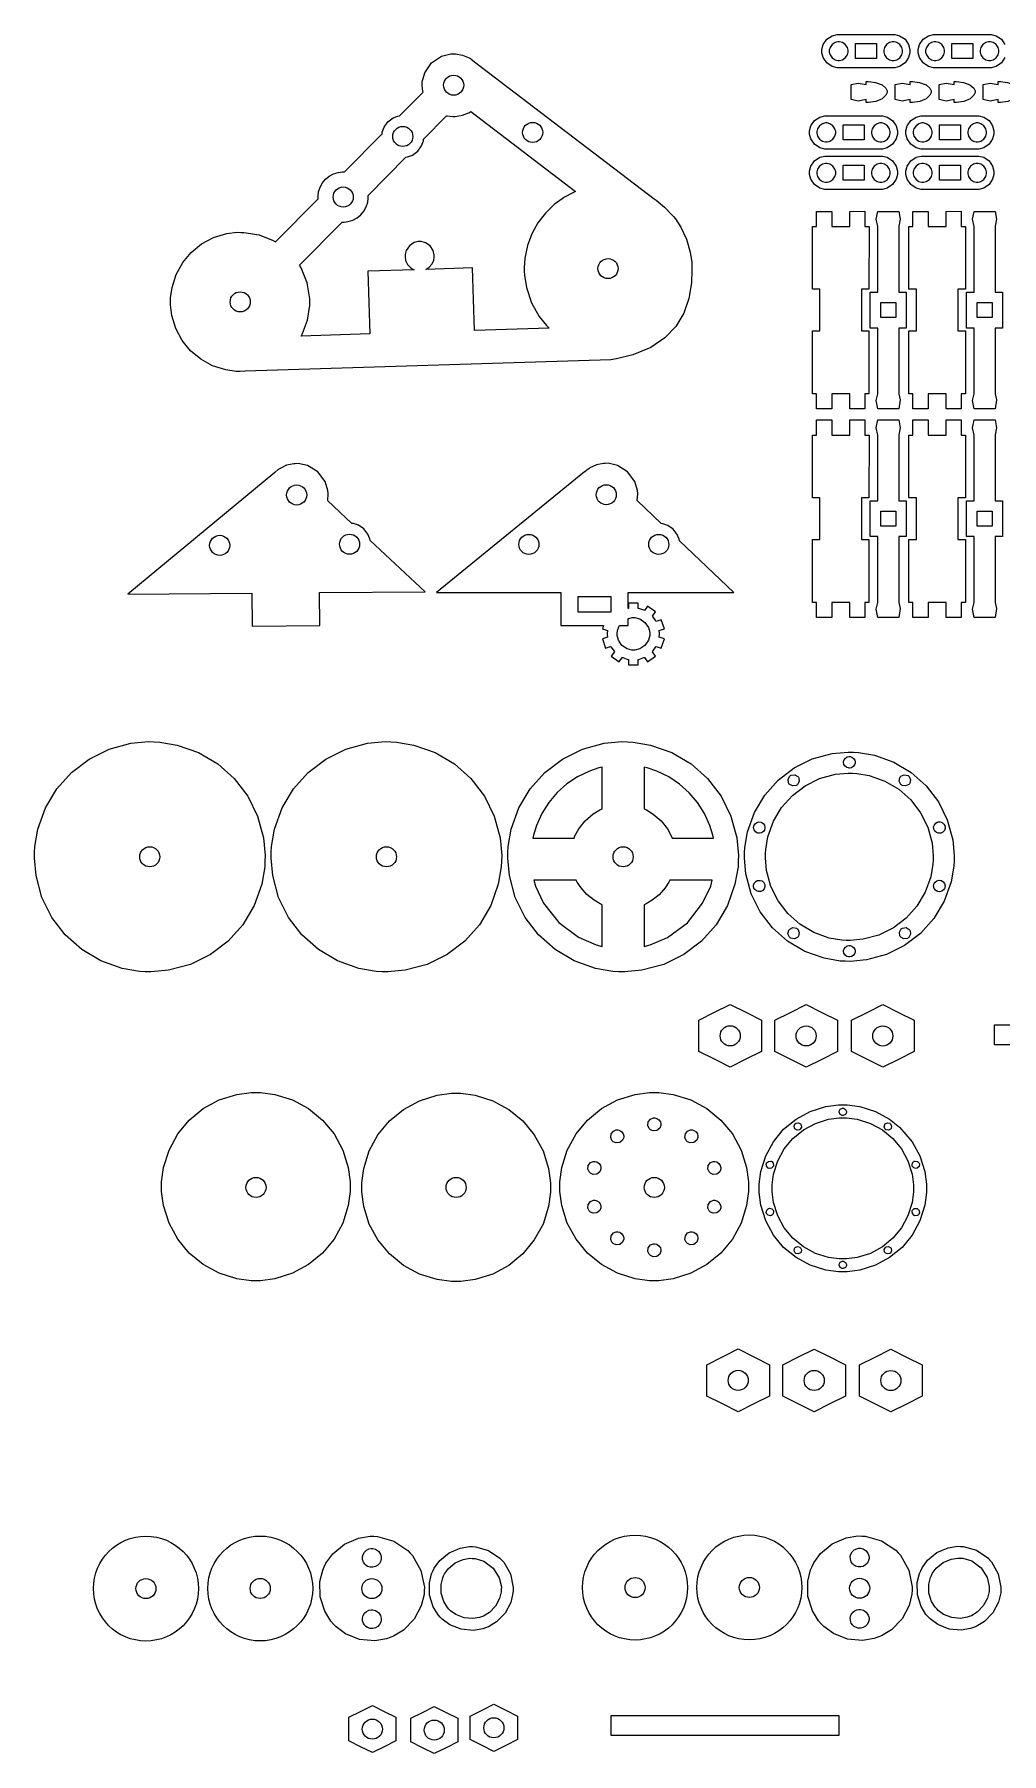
# Model space of a CAD drawing. Extents: x -158 to 1119, y 475 to 1777.
# Drawn here: x 549.1 to 741.7, y 480.4 to 822.9 of the extents above; entities that cross this region are included whole.
import ezdxf

# ---------------------------------------------------------------- set-up
doc = ezdxf.new("R2010")
doc.units = 0
doc.header["$MEASUREMENT"] = 0

msp = doc.modelspace()

# ---------------------------------------------------------------- linework, layer by layer
at = {"color": 0}
for points in [[(720.44, 822.86), (721.41, 822.59), (722.48, 821.88), (723.19, 820.82), (723.45, 819.85), (723.45, 819.52), (723.45, 819.2), (723.19, 818.23), (722.48, 817.17), (721.41, 816.45), (720.44, 816.19), (720.12, 816.19), (709.27, 816.19), (708.94, 816.19), (707.97, 816.45), (706.91, 817.17), (706.19, 818.23), (705.93, 819.2), (705.93, 819.52), (705.93, 819.85), (706.19, 820.82), (706.91, 821.88), (707.97, 822.59), (708.94, 822.86), (709.27, 822.86), (720.12, 822.86)], [(610.82, 795.45), (610.84, 795.45), (618.34, 803.08), (618.38, 803.41), (618.73, 804.36), (619.5, 805.43), (620.56, 806.22), (621.51, 806.58), (621.83, 806.63), (626.5, 811.37), (626.47, 811.49), (626.35, 812.66), (626.35, 812.78), (626.35, 813.38), (626.86, 815.2), (628.21, 817.18), (630.21, 818.51), (632.04, 818.98), (632.65, 818.98), (632.95, 818.98), (634.39, 818.72), (635.7, 818.17), (635.94, 818.02), (635.94, 818.03), (636.01, 817.98), (636.07, 817.93), (636.71, 817.45), (636.77, 817.39), (672.54, 790.1), (672.91, 789.86), (674.56, 788.47), (676.07, 786.93), (676.38, 786.6), (676.78, 786.1), (677.85, 784.44), (678.97, 782.06), (679.7, 779.47), (680, 777.42), (680.02, 776.73), (680.05, 775.89), (679.93, 773.37), (679.41, 770.22), (678.4, 767.31), (676.83, 764.69), (674.66, 762.41), (671.83, 760.51), (668.26, 759.05), (665.01, 758.22), (663.91, 758.05), (591.09, 755.75), (590.99, 755.75), (590.1, 755.72), (590.01, 755.72), (589.31, 755.72), (587.21, 756.02), (584.61, 756.85), (582.26, 758.14), (580.22, 759.85), (578.54, 761.91), (577.28, 764.27), (576.48, 766.88), (576.22, 768.97), (576.22, 769.67), (576.23, 770.37), (576.52, 772.46), (577.35, 775.06), (578.65, 777.4), (580.36, 779.44), (582.42, 781.12), (584.79, 782.38), (587.4, 783.17), (589.5, 783.44), (590.2, 783.43), (590.83, 783.43), (593.86, 782.92), (596.63, 781.82), (597.14, 781.52), (605.6, 790.13), (605.6, 790.16), (605.59, 790.47), (605.59, 790.5), (605.59, 790.75), (605.7, 791.5), (606, 792.44), (606.46, 793.29), (607.08, 794.02), (607.83, 794.63), (608.68, 795.08), (609.62, 795.36), (610.38, 795.46), (610.63, 795.46), (610.65, 795.46)], [(709.09, 821.4), (708.54, 821.25), (707.94, 820.85), (707.54, 820.25), (707.39, 819.71), (707.39, 819.52), (707.39, 819.34), (707.54, 818.79), (707.94, 818.2), (708.54, 817.8), (709.09, 817.65), (709.27, 817.65), (709.45, 817.65), (710, 817.8), (710.59, 818.2), (711, 818.79), (711.14, 819.34), (711.14, 819.52), (711.14, 819.71), (711, 820.25), (710.59, 820.85), (710, 821.25), (709.45, 821.4), (709.27, 821.4)], [(716.78, 821.02), (716.78, 818.02), (712.6, 818.02), (712.6, 821.02)], [(719.93, 821.4), (719.38, 821.25), (718.79, 820.85), (718.39, 820.25), (718.24, 819.71), (718.24, 819.52), (718.24, 819.34), (718.39, 818.79), (718.79, 818.2), (719.38, 817.8), (719.93, 817.65), (720.12, 817.65), (720.3, 817.65), (720.85, 817.8), (721.44, 818.2), (721.84, 818.79), (721.99, 819.34), (721.99, 819.52), (721.99, 819.71), (721.84, 820.25), (721.44, 820.85), (720.85, 821.25), (720.3, 821.4), (720.12, 821.4)], [(728.27, 821.4), (727.73, 821.25), (727.13, 820.85), (726.73, 820.25), (726.58, 819.71), (726.58, 819.52), (726.58, 819.34), (726.73, 818.79), (727.13, 818.2), (727.73, 817.8), (728.27, 817.65), (728.46, 817.65), (728.64, 817.65), (729.19, 817.8), (729.78, 818.2), (730.19, 818.79), (730.33, 819.34), (730.33, 819.52), (730.33, 819.71), (730.19, 820.25), (729.78, 820.85), (729.19, 821.25), (728.64, 821.4), (728.46, 821.4)], [(735.97, 821.02), (735.97, 818.02), (731.8, 818.02), (731.8, 821.02)], [(739.12, 821.4), (738.58, 821.25), (737.98, 820.85), (737.58, 820.25), (737.43, 819.71), (737.43, 819.52), (737.43, 819.34), (737.58, 818.79), (737.98, 818.2), (738.58, 817.8), (739.12, 817.65), (739.31, 817.65), (739.49, 817.65), (740.03, 817.8), (740.63, 818.2), (741.03, 818.79), (741.18, 819.34), (741.18, 819.52), (741.18, 819.71), (741.03, 820.25), (740.63, 820.85), (740.03, 821.25), (739.49, 821.4), (739.31, 821.4)], [(713.13, 813.17), (714.73, 812.87), (714.73, 813.46), (715.19, 813.46), (716.59, 813.27), (717.9, 812.78), (718.65, 812.12), (718.9, 811.6), (718.9, 811.43), (718.9, 811.25), (718.67, 810.72), (717.94, 810.03), (716.65, 809.5), (715.21, 809.29), (714.73, 809.29), (714.73, 809.88), (713.17, 809.58), (711.73, 809.88), (711.73, 812.87)], [(721.89, 813.17), (723.49, 812.87), (723.49, 813.46), (723.96, 813.46), (725.35, 813.27), (726.66, 812.78), (727.41, 812.12), (727.66, 811.6), (727.66, 811.43), (727.66, 811.25), (727.43, 810.72), (726.7, 810.03), (725.41, 809.5), (723.97, 809.29), (723.49, 809.29), (723.49, 809.88), (721.93, 809.58), (720.49, 809.88), (720.49, 812.87)], [(730.65, 813.17), (732.25, 812.87), (732.25, 813.46), (732.72, 813.46), (734.12, 813.27), (735.41, 812.78), (736.17, 812.12), (736.42, 811.6), (736.42, 811.43), (736.42, 811.25), (736.19, 810.72), (735.46, 810.03), (734.17, 809.5), (732.73, 809.29), (732.25, 809.29), (732.25, 809.88), (730.69, 809.58), (729.25, 809.88), (729.25, 812.87)], [(739.41, 813.17), (741.01, 812.87), (741.01, 813.46), (741.48, 813.46), (742.88, 813.27), (744.18, 812.78), (744.93, 812.12), (745.18, 811.6), (745.18, 811.43), (745.18, 811.25), (744.95, 810.72), (744.22, 810.03), (742.93, 809.5), (741.49, 809.29), (741.01, 809.29), (741.01, 809.88), (739.45, 809.58), (738.01, 809.88), (738.01, 812.87)], [(636.34, 776.34), (627.07, 776.05), (627.25, 776.13), (627.74, 776.49), (628.28, 777.1), (628.62, 777.83), (628.74, 778.46), (628.75, 778.67), (628.75, 778.95), (628.53, 779.8), (627.91, 780.74), (626.98, 781.37), (626.13, 781.6), (625.85, 781.6), (625.56, 781.6), (624.71, 781.38), (623.78, 780.76), (623.14, 779.84), (622.91, 778.99), (622.91, 778.71), (622.91, 778.49), (623.04, 777.82), (623.42, 777.04), (624.01, 776.41), (624.56, 776.05), (624.76, 775.98), (615.49, 775.68), (615.88, 763.2), (602.2, 762.77), (602.48, 763.27), (603.51, 765.95), (603.98, 768.87), (603.98, 769.48), (603.99, 770.16), (603.46, 773.38), (602.24, 776.33), (601.91, 776.86), (610.37, 785.47), (610.39, 785.47), (610.54, 785.47), (610.56, 785.46), (610.81, 785.46), (611.57, 785.56), (612.51, 785.85), (613.37, 786.3), (614.11, 786.91), (614.73, 787.64), (615.2, 788.49), (615.49, 789.42), (615.6, 790.18), (615.6, 790.43), (615.6, 790.46), (615.59, 790.75), (615.59, 790.78), (623.09, 798.4), (623.42, 798.45), (624.38, 798.81), (625.44, 799.6), (626.21, 800.68), (626.57, 801.65), (626.61, 801.98), (631.2, 806.65), (631.31, 806.62), (632.44, 806.49), (632.56, 806.49), (632.88, 806.49), (634.39, 806.75), (635.76, 807.33), (636.01, 807.49), (656.88, 791.57), (656.31, 791.33), (654.65, 790.43), (652.64, 788.99), (650.87, 787.27), (649.37, 785.31), (648.16, 783.14), (647.29, 780.79), (646.78, 778.3), (646.64, 776.33), (646.66, 775.68), (646.69, 774.87), (647.08, 772.43), (648.1, 769.42), (649.64, 766.7), (651.09, 764.87), (651.64, 764.33), (636.73, 763.86)], [(717.97, 806.66), (718.95, 806.4), (720.01, 805.69), (720.73, 804.63), (720.99, 803.66), (720.99, 803.34), (720.99, 803.01), (720.73, 802.04), (720.01, 800.98), (718.95, 800.27), (717.97, 800), (717.65, 800), (706.8, 800), (706.48, 800), (705.5, 800.27), (704.44, 800.98), (703.73, 802.04), (703.46, 803.01), (703.46, 803.34), (703.46, 803.66), (703.73, 804.63), (704.44, 805.69), (705.5, 806.4), (706.48, 806.66), (706.8, 806.66), (717.65, 806.66)], [(706.62, 805.21), (706.07, 805.06), (705.47, 804.66), (705.08, 804.06), (704.93, 803.52), (704.93, 803.34), (704.93, 803.15), (705.08, 802.61), (705.47, 802.01), (706.07, 801.61), (706.62, 801.46), (706.8, 801.46), (706.98, 801.46), (707.53, 801.61), (708.13, 802.01), (708.53, 802.61), (708.68, 803.15), (708.68, 803.34), (708.68, 803.52), (708.53, 804.06), (708.13, 804.66), (707.53, 805.06), (706.98, 805.21), (706.8, 805.21)], [(714.31, 804.83), (714.31, 801.84), (710.14, 801.84), (710.14, 804.83)], [(717.47, 805.21), (716.92, 805.06), (716.32, 804.66), (715.92, 804.06), (715.77, 803.52), (715.77, 803.34), (715.77, 803.15), (715.92, 802.61), (716.32, 802.01), (716.92, 801.61), (717.47, 801.46), (717.65, 801.46), (717.83, 801.46), (718.38, 801.61), (718.98, 802.01), (719.38, 802.61), (719.53, 803.15), (719.53, 803.34), (719.53, 803.52), (719.38, 804.06), (718.98, 804.66), (718.38, 805.06), (717.83, 805.21), (717.65, 805.21)], [(737.16, 806.66), (738.14, 806.4), (739.2, 805.69), (739.91, 804.63), (740.18, 803.66), (740.18, 803.34), (740.18, 803.01), (739.91, 802.04), (739.2, 800.98), (738.14, 800.27), (737.16, 800), (736.84, 800), (725.99, 800), (725.67, 800), (724.69, 800.27), (723.63, 800.98), (722.92, 802.04), (722.65, 803.01), (722.65, 803.34), (722.65, 803.66), (722.92, 804.63), (723.63, 805.69), (724.69, 806.4), (725.67, 806.66), (725.99, 806.66), (736.84, 806.66)], [(725.81, 805.21), (725.26, 805.06), (724.67, 804.66), (724.26, 804.06), (724.12, 803.52), (724.12, 803.34), (724.12, 803.15), (724.26, 802.61), (724.67, 802.01), (725.26, 801.61), (725.81, 801.46), (725.99, 801.46), (726.18, 801.46), (726.72, 801.61), (727.32, 802.01), (727.72, 802.61), (727.87, 803.15), (727.87, 803.34), (727.87, 803.52), (727.72, 804.06), (727.32, 804.66), (726.72, 805.06), (726.18, 805.21), (725.99, 805.21)], [(733.5, 804.83), (733.5, 801.84), (729.33, 801.84), (729.33, 804.83)], [(736.66, 805.21), (736.11, 805.06), (735.51, 804.66), (735.11, 804.06), (734.96, 803.52), (734.96, 803.34), (734.96, 803.15), (735.11, 802.61), (735.51, 802.01), (736.11, 801.61), (736.66, 801.46), (736.84, 801.46), (737.02, 801.46), (737.57, 801.61), (738.16, 802.01), (738.57, 802.61), (738.71, 803.15), (738.71, 803.34), (738.71, 803.52), (738.57, 804.06), (738.16, 804.66), (737.57, 805.06), (737.02, 805.21), (736.84, 805.21)], [(717.97, 798.63), (718.95, 798.37), (720.01, 797.65), (720.73, 796.59), (720.99, 795.62), (720.99, 795.29), (720.99, 794.97), (720.73, 794), (720.01, 792.94), (718.95, 792.23), (717.97, 791.96), (717.65, 791.96), (706.8, 791.96), (706.48, 791.96), (705.5, 792.23), (704.44, 792.94), (703.73, 794), (703.46, 794.97), (703.46, 795.29), (703.46, 795.62), (703.73, 796.59), (704.44, 797.65), (705.5, 798.37), (706.48, 798.63), (706.8, 798.63), (717.65, 798.63)], [(737.16, 798.63), (738.14, 798.37), (739.2, 797.65), (739.91, 796.59), (740.18, 795.62), (740.18, 795.29), (740.18, 794.97), (739.91, 794), (739.2, 792.94), (738.14, 792.23), (737.16, 791.96), (736.84, 791.96), (725.99, 791.96), (725.67, 791.96), (724.69, 792.23), (723.63, 792.94), (722.92, 794), (722.65, 794.97), (722.65, 795.29), (722.65, 795.62), (722.92, 796.59), (723.63, 797.65), (724.69, 798.37), (725.67, 798.63), (725.99, 798.63), (736.84, 798.63)], [(706.62, 797.17), (706.07, 797.02), (705.47, 796.62), (705.08, 796.03), (704.93, 795.48), (704.93, 795.29), (704.93, 795.11), (705.08, 794.57), (705.47, 793.97), (706.07, 793.57), (706.62, 793.42), (706.8, 793.42), (706.98, 793.42), (707.53, 793.57), (708.13, 793.97), (708.53, 794.57), (708.68, 795.11), (708.68, 795.29), (708.68, 795.48), (708.53, 796.03), (708.13, 796.62), (707.53, 797.02), (706.98, 797.17), (706.8, 797.17)], [(714.31, 796.79), (714.31, 793.8), (710.14, 793.8), (710.14, 796.79)], [(717.47, 797.17), (716.92, 797.02), (716.32, 796.62), (715.92, 796.03), (715.77, 795.48), (715.77, 795.29), (715.77, 795.11), (715.92, 794.57), (716.32, 793.97), (716.92, 793.57), (717.47, 793.42), (717.65, 793.42), (717.83, 793.42), (718.38, 793.57), (718.98, 793.97), (719.38, 794.57), (719.53, 795.11), (719.53, 795.29), (719.53, 795.48), (719.38, 796.03), (718.98, 796.62), (718.38, 797.02), (717.83, 797.17), (717.65, 797.17)], [(725.81, 797.17), (725.26, 797.02), (724.67, 796.62), (724.26, 796.03), (724.12, 795.48), (724.12, 795.29), (724.12, 795.11), (724.26, 794.57), (724.67, 793.97), (725.26, 793.57), (725.81, 793.42), (725.99, 793.42), (726.18, 793.42), (726.72, 793.57), (727.32, 793.97), (727.72, 794.57), (727.87, 795.11), (727.87, 795.29), (727.87, 795.48), (727.72, 796.03), (727.32, 796.62), (726.72, 797.02), (726.18, 797.17), (725.99, 797.17)], [(733.5, 796.79), (733.5, 793.8), (729.33, 793.8), (729.33, 796.79)], [(736.66, 797.17), (736.11, 797.02), (735.51, 796.62), (735.11, 796.03), (734.96, 795.48), (734.96, 795.29), (734.96, 795.11), (735.11, 794.57), (735.51, 793.97), (736.11, 793.57), (736.66, 793.42), (736.84, 793.42), (737.02, 793.42), (737.57, 793.57), (738.16, 793.97), (738.57, 794.57), (738.71, 795.11), (738.71, 795.29), (738.71, 795.48), (738.57, 796.03), (738.16, 796.62), (737.57, 797.02), (737.02, 797.17), (736.84, 797.17)], [(711.46, 784.61), (711.46, 787.61), (714.47, 787.63), (714.47, 784.61), (715.31, 784.61), (715.3, 772.11), (713.8, 772.11), (713.8, 763.78), (715.3, 763.78), (715.3, 751.28), (714.47, 751.28), (714.47, 748.28), (711.46, 748.28), (711.46, 751.28), (707.87, 751.28), (707.87, 748.28), (704.87, 748.28), (704.87, 751.28), (704.04, 751.28), (704.04, 763.78), (705.54, 763.78), (705.54, 772.11), (704.04, 772.11), (704.04, 784.61), (704.87, 784.61), (704.87, 787.61), (707.87, 787.61), (707.87, 784.61)], [(721.22, 751.27), (721.52, 750.04), (721.22, 748.28), (717.05, 748.28), (716.75, 749.94), (717.05, 751.24), (717.05, 764.36), (715.55, 764.36), (715.55, 771.53), (717.05, 771.53), (717.05, 784.6), (716.75, 786.06), (717.05, 787.61), (721.22, 787.61), (721.52, 786.06), (721.22, 784.63), (721.22, 771.53), (722.72, 771.53), (722.72, 764.36), (721.22, 764.36)], [(730.66, 784.61), (730.66, 787.61), (733.66, 787.63), (733.66, 784.61), (734.49, 784.61), (734.49, 772.11), (732.99, 772.11), (732.99, 763.78), (734.49, 763.78), (734.49, 751.28), (733.66, 751.28), (733.66, 748.28), (730.66, 748.28), (730.66, 751.28), (727.06, 751.28), (727.06, 748.28), (724.06, 748.28), (724.06, 751.28), (723.23, 751.28), (723.23, 763.78), (724.73, 763.78), (724.73, 772.11), (723.23, 772.11), (723.23, 784.61), (724.06, 784.61), (724.06, 787.61), (727.06, 787.61), (727.06, 784.61)], [(740.41, 751.27), (740.71, 750.04), (740.41, 748.28), (736.24, 748.28), (735.94, 749.94), (736.24, 751.24), (736.24, 764.36), (734.74, 764.36), (734.74, 771.53), (736.24, 771.53), (736.24, 784.6), (735.94, 786.06), (736.24, 787.61), (740.41, 787.61), (740.71, 786.06), (740.41, 784.63), (740.41, 771.53), (741.91, 771.53), (741.91, 764.36), (740.41, 764.36)], [(720.64, 769.44), (720.64, 766.45), (717.63, 766.45), (717.63, 769.44)], [(739.83, 769.44), (739.83, 766.45), (736.82, 766.45), (736.82, 769.44)], [(711.46, 743.06), (711.46, 746.06), (714.47, 746.08), (714.47, 743.06), (715.31, 743.06), (715.3, 730.56), (713.8, 730.56), (713.8, 722.23), (715.3, 722.23), (715.3, 709.73), (714.47, 709.73), (714.47, 706.74), (711.46, 706.74), (711.46, 709.73), (707.87, 709.73), (707.87, 706.74), (704.87, 706.74), (704.87, 709.73), (704.04, 709.73), (704.04, 722.23), (705.54, 722.23), (705.54, 730.56), (704.04, 730.56), (704.04, 743.06), (704.87, 743.06), (704.87, 746.06), (707.87, 746.06), (707.87, 743.06)], [(721.22, 709.73), (721.52, 708.49), (721.22, 706.74), (717.05, 706.74), (716.75, 708.39), (717.05, 709.69), (717.05, 722.82), (715.55, 722.82), (715.55, 729.98), (717.05, 729.98), (717.05, 743.06), (716.75, 744.51), (717.05, 746.06), (721.22, 746.06), (721.52, 744.51), (721.22, 743.09), (721.22, 729.98), (722.72, 729.98), (722.72, 722.82), (721.22, 722.82)], [(730.66, 743.06), (730.66, 746.06), (733.66, 746.08), (733.66, 743.06), (734.49, 743.06), (734.49, 730.56), (732.99, 730.56), (732.99, 722.23), (734.49, 722.23), (734.49, 709.73), (733.66, 709.73), (733.66, 706.74), (730.66, 706.74), (730.66, 709.73), (727.06, 709.73), (727.06, 706.74), (724.06, 706.74), (724.06, 709.73), (723.23, 709.73), (723.23, 722.23), (724.73, 722.23), (724.73, 730.56), (723.23, 730.56), (723.23, 743.06), (724.06, 743.06), (724.06, 746.06), (727.06, 746.06), (727.06, 743.06)], [(740.41, 709.73), (740.71, 708.49), (740.41, 706.74), (736.24, 706.74), (735.94, 708.39), (736.24, 709.69), (736.24, 722.82), (734.74, 722.82), (734.74, 729.98), (736.24, 729.98), (736.24, 743.06), (735.94, 744.51), (736.24, 746.06), (740.41, 746.06), (740.71, 744.51), (740.41, 743.09), (740.41, 729.98), (741.91, 729.98), (741.91, 722.82), (740.41, 722.82)], [(592.42, 711.55), (592.47, 704.98), (605.94, 705.1), (605.89, 711.67), (626.91, 711.84), (615.98, 722.04), (615.93, 722.36), (615.54, 723.3), (614.73, 724.35), (613.64, 725.08), (612.68, 725.41), (612.35, 725.45), (607.5, 730), (607.52, 730.11), (607.6, 731.29), (607.59, 731.41), (607.57, 732.01), (606.99, 733.81), (605.56, 735.73), (603.51, 736.98), (601.66, 737.38), (601.05, 737.35), (600.75, 737.34), (599.32, 737.03), (598.04, 736.42), (597.8, 736.27), (597.8, 736.27), (597.74, 736.22), (597.67, 736.17), (597.06, 735.66), (597, 735.61), (567.7, 711.35)], [(653.91, 711.68), (653.91, 705.11), (662.45, 705.11), (662.22, 704.43), (663.24, 704.1), (663.23, 704.05), (663.19, 703.6), (663.19, 703.45), (663.19, 703.29), (663.23, 702.85), (663.24, 702.8), (662.22, 702.47), (662.82, 700.62), (663.84, 700.95), (663.89, 700.86), (664.53, 699.98), (664.6, 699.9), (663.97, 699.04), (665.55, 697.9), (666.18, 698.76), (666.27, 698.72), (667.3, 698.38), (667.41, 698.36), (667.41, 697.3), (669.36, 697.3), (669.36, 698.36), (669.47, 698.38), (670.5, 698.72), (670.6, 698.76), (671.22, 697.9), (672.8, 699.04), (672.17, 699.9), (672.25, 699.98), (672.88, 700.86), (672.93, 700.95), (673.95, 700.62), (674.55, 702.47), (673.54, 702.8), (673.55, 702.85), (673.58, 703.3), (673.58, 703.45), (673.58, 703.61), (673.55, 704.05), (673.54, 704.1), (674.55, 704.43), (673.95, 706.27), (672.93, 705.95), (672.88, 706.04), (672.25, 706.92), (672.17, 707), (672.8, 707.86), (671.22, 709), (670.6, 708.14), (670.5, 708.18), (669.47, 708.52), (669.36, 708.54), (669.36, 709.6), (667.41, 709.6), (667.41, 708.54), (667.37, 708.53), (667.37, 711.68), (688.4, 711.68), (677.56, 721.97), (677.5, 722.3), (677.12, 723.24), (676.32, 724.29), (675.24, 725.04), (674.28, 725.37), (673.95, 725.41), (669.14, 730), (669.16, 730.12), (669.25, 731.29), (669.25, 731.41), (669.22, 732.02), (668.66, 733.82), (667.24, 735.75), (665.21, 737.02), (663.36, 737.44), (662.75, 737.41), (662.45, 737.4), (661.02, 737.1), (659.73, 736.51), (659.5, 736.35), (659.49, 736.36), (659.43, 736.3), (659.36, 736.26), (658.74, 735.75), (658.68, 735.7), (629.18, 711.68)], [(720.64, 727.9), (720.64, 724.9), (717.63, 724.9), (717.63, 727.9)], [(739.83, 727.9), (739.83, 724.9), (736.82, 724.9), (736.82, 727.9)], [(657.3, 710.86), (657.3, 707.86), (663.97, 707.86), (663.97, 710.86)], [(667.37, 705.11), (667.37, 706.53), (667.45, 706.55), (668.15, 706.69), (668.39, 706.69), (668.7, 706.69), (669.65, 706.43), (670.68, 705.74), (671.38, 704.71), (671.63, 703.77), (671.63, 703.45), (671.63, 703.14), (671.38, 702.19), (670.68, 701.16), (669.65, 700.47), (668.7, 700.21), (668.39, 700.21), (668.07, 700.21), (667.12, 700.47), (666.09, 701.16), (665.4, 702.19), (665.14, 703.14), (665.14, 703.45), (665.14, 703.67), (665.27, 704.33), (665.53, 704.99), (665.6, 705.11)], [(574.12, 681.9), (577.56, 681.3), (581.82, 679.8), (585.63, 677.55), (588.92, 674.62), (591.59, 671.13), (593.55, 667.16), (594.72, 662.81), (595.05, 659.34), (595.01, 658.18), (594.97, 657.03), (594.37, 653.59), (592.87, 649.34), (590.6, 645.54), (587.67, 642.26), (584.17, 639.6), (580.19, 637.63), (575.84, 636.47), (572.36, 636.13), (571.2, 636.18), (570.05, 636.22), (566.6, 636.82), (562.35, 638.32), (558.53, 640.58), (555.25, 643.5), (552.58, 647), (550.61, 650.97), (549.44, 655.31), (549.11, 658.79), (549.16, 659.94), (549.2, 661.09), (549.8, 664.53), (551.3, 668.78), (553.56, 672.58), (556.49, 675.86), (559.99, 678.53), (563.97, 680.49), (568.33, 681.66), (571.81, 681.99), (572.96, 681.95)], [(621.24, 681.9), (624.69, 681.3), (628.94, 679.8), (632.76, 677.55), (636.04, 674.62), (638.71, 671.13), (640.68, 667.16), (641.85, 662.81), (642.18, 659.34), (642.14, 658.18), (642.09, 657.03), (641.49, 653.59), (639.99, 649.34), (637.73, 645.54), (634.8, 642.26), (631.3, 639.6), (627.32, 637.63), (622.97, 636.47), (619.48, 636.13), (618.33, 636.18), (617.18, 636.22), (613.73, 636.82), (609.47, 638.32), (605.66, 640.58), (602.37, 643.5), (599.71, 647), (597.74, 650.97), (596.57, 655.31), (596.24, 658.79), (596.28, 659.94), (596.33, 661.09), (596.92, 664.53), (598.43, 668.78), (600.69, 672.58), (603.62, 675.86), (607.12, 678.53), (611.1, 680.49), (615.45, 681.66), (618.94, 681.99), (620.09, 681.95)], [(668.37, 681.9), (671.82, 681.3), (676.07, 679.8), (679.89, 677.55), (683.17, 674.62), (685.84, 671.13), (687.81, 667.16), (688.98, 662.81), (689.31, 659.34), (689.27, 658.18), (689.22, 657.03), (688.62, 653.59), (687.12, 649.34), (684.86, 645.54), (681.93, 642.26), (678.43, 639.6), (674.45, 637.63), (670.09, 636.47), (666.61, 636.13), (665.46, 636.18), (664.3, 636.22), (660.85, 636.82), (656.6, 638.32), (652.79, 640.58), (649.5, 643.5), (646.83, 647), (644.87, 650.97), (643.7, 655.31), (643.37, 658.79), (643.41, 659.94), (643.46, 661.09), (644.05, 664.53), (645.56, 668.78), (647.82, 672.58), (650.75, 675.86), (654.25, 678.53), (658.23, 680.49), (662.58, 681.66), (666.06, 681.99), (667.22, 681.95)], [(697.21, 674.34), (700.39, 676.76), (704.01, 678.54), (707.97, 679.61), (711.13, 679.91), (712.19, 679.87), (713.23, 679.83), (716.37, 679.28), (720.23, 677.92), (723.7, 675.87), (726.69, 673.21), (729.12, 670.03), (730.9, 666.42), (731.97, 662.47), (732.27, 659.31), (732.23, 658.26), (732.19, 657.22), (731.64, 654.09), (730.28, 650.23), (728.22, 646.77), (725.56, 643.79), (722.37, 641.36), (718.76, 639.58), (714.8, 638.52), (711.63, 638.22), (710.58, 638.26), (709.53, 638.3), (706.4, 638.84), (702.53, 640.2), (699.07, 642.26), (696.08, 644.92), (693.65, 648.09), (691.87, 651.7), (690.8, 655.65), (690.5, 658.81), (690.54, 659.86), (690.58, 660.91), (691.12, 664.04), (692.49, 667.9), (694.55, 671.36)], [(711.54, 679.01), (711.87, 678.91), (712.22, 678.65), (712.45, 678.28), (712.52, 677.94), (712.52, 677.83), (712.52, 677.72), (712.41, 677.39), (712.16, 677.04), (711.79, 676.81), (711.45, 676.74), (711.34, 676.74), (711.23, 676.75), (710.9, 676.85), (710.55, 677.11), (710.32, 677.47), (710.24, 677.81), (710.25, 677.92), (710.25, 678.03), (710.35, 678.36), (710.61, 678.71), (710.98, 678.94), (711.32, 679.02), (711.43, 679.01)], [(656.58, 662.74), (656.76, 663.22), (657.51, 664.61), (658.79, 666.24), (660.35, 667.59), (661.69, 668.4), (662.17, 668.6), (662.17, 676.91), (661.53, 676.76), (659.65, 676.13), (657.29, 675.01), (655.14, 673.58), (653.21, 671.86), (651.53, 669.89), (650.15, 667.7), (649.07, 665.3), (648.49, 663.39), (648.35, 662.74)], [(670.51, 668.6), (670.99, 668.4), (672.33, 667.58), (673.9, 666.23), (675.17, 664.6), (675.92, 663.22), (676.1, 662.74), (684.33, 662.74), (684.19, 663.38), (683.61, 665.28), (682.55, 667.66), (681.17, 669.85), (679.5, 671.83), (677.58, 673.55), (675.42, 674.99), (673.05, 676.12), (671.16, 676.76), (670.51, 676.91)], [(715.37, 675.24), (718.46, 674.15), (721.24, 672.51), (723.63, 670.38), (725.57, 667.84), (727, 664.95), (727.85, 661.79), (728.09, 659.26), (728.06, 658.42), (728.03, 657.58), (727.59, 655.08), (726.5, 651.99), (724.85, 649.23), (722.72, 646.84), (720.18, 644.9), (717.28, 643.48), (714.12, 642.63), (711.58, 642.39), (710.74, 642.42), (709.9, 642.45), (707.4, 642.88), (704.3, 643.97), (701.53, 645.62), (699.14, 647.74), (697.2, 650.29), (695.77, 653.17), (694.92, 656.33), (694.67, 658.86), (694.71, 659.7), (694.74, 660.54), (695.17, 663.04), (696.27, 666.13), (697.91, 668.9), (700.04, 671.28), (702.59, 673.22), (705.48, 674.65), (708.65, 675.5), (711.18, 675.74), (712.03, 675.71), (712.86, 675.67)], [(699.8, 675.32), (700.52, 675.4), (701.16, 675.05), (701.25, 674.91), (701.34, 674.78), (701.42, 674.06), (701.07, 673.43), (700.94, 673.34), (700.81, 673.25), (700.08, 673.17), (699.44, 673.52), (699.36, 673.65), (699.27, 673.78), (699.19, 674.5), (699.54, 675.14), (699.67, 675.23)], [(723.29, 675.08), (723.59, 674.42), (723.46, 673.7), (723.36, 673.58), (723.26, 673.46), (722.6, 673.16), (721.88, 673.29), (721.76, 673.39), (721.64, 673.49), (721.34, 674.15), (721.47, 674.86), (721.57, 674.99), (721.67, 675.11), (722.33, 675.41), (723.04, 675.27), (723.17, 675.18)], [(692.43, 665.37), (692.62, 665.65), (692.98, 665.91), (693.4, 666.01), (693.74, 665.98), (693.85, 665.94), (693.95, 665.9), (694.23, 665.7), (694.49, 665.35), (694.59, 664.93), (694.56, 664.59), (694.52, 664.48), (694.49, 664.38), (694.29, 664.1), (693.93, 663.84), (693.51, 663.74), (693.17, 663.77), (693.06, 663.81), (692.96, 663.85), (692.68, 664.05), (692.42, 664.4), (692.32, 664.82), (692.35, 665.16), (692.39, 665.27)], [(730.44, 665.08), (730.44, 664.74), (730.31, 664.32), (730.02, 663.99), (729.73, 663.81), (729.62, 663.78), (729.52, 663.75), (729.17, 663.75), (728.76, 663.89), (728.42, 664.17), (728.25, 664.46), (728.22, 664.57), (728.19, 664.67), (728.18, 665.02), (728.32, 665.43), (728.6, 665.76), (728.9, 665.94), (729, 665.97), (729.11, 666), (729.45, 666), (729.87, 665.87), (730.2, 665.59), (730.38, 665.29), (730.41, 665.19)], [(662.17, 649.52), (661.75, 649.7), (660.56, 650.39), (659.15, 651.52), (657.96, 652.87), (657.21, 654.01), (657.01, 654.41), (648.58, 654.41), (648.89, 653.22), (650.49, 649.82), (653.52, 645.95), (657.47, 643.02), (660.95, 641.5), (662.17, 641.22)], [(675.67, 654.41), (675.47, 654), (674.72, 652.86), (673.52, 651.51), (672.1, 650.39), (670.92, 649.7), (670.51, 649.52), (670.51, 641.22), (671.71, 641.5), (675.17, 643), (679.13, 645.92), (682.17, 649.79), (683.78, 653.21), (684.1, 654.41)], [(692.33, 653.04), (692.33, 653.39), (692.46, 653.8), (692.74, 654.13), (693.04, 654.31), (693.15, 654.34), (693.25, 654.37), (693.6, 654.37), (694.01, 654.24), (694.34, 653.96), (694.52, 653.66), (694.55, 653.56), (694.58, 653.45), (694.58, 653.11), (694.45, 652.69), (694.17, 652.36), (693.87, 652.18), (693.77, 652.15), (693.66, 652.12), (693.32, 652.12), (692.9, 652.26), (692.57, 652.54), (692.39, 652.83), (692.36, 652.94)], [(730.34, 652.75), (730.14, 652.47), (729.79, 652.22), (729.37, 652.11), (729.02, 652.14), (728.92, 652.18), (728.82, 652.22), (728.53, 652.42), (728.28, 652.77), (728.18, 653.19), (728.21, 653.54), (728.24, 653.64), (728.28, 653.74), (728.48, 654.02), (728.84, 654.28), (729.26, 654.38), (729.6, 654.35), (729.71, 654.31), (729.81, 654.28), (730.09, 654.08), (730.35, 653.72), (730.45, 653.3), (730.42, 652.96), (730.38, 652.85)], [(699.48, 643.04), (699.17, 643.71), (699.31, 644.42), (699.41, 644.54), (699.51, 644.67), (700.17, 644.97), (700.88, 644.83), (701.01, 644.73), (701.13, 644.63), (701.43, 643.97), (701.29, 643.26), (701.2, 643.14), (701.1, 643.02), (700.44, 642.71), (699.72, 642.85), (699.6, 642.95)], [(722.97, 642.81), (722.24, 642.73), (721.61, 643.08), (721.52, 643.21), (721.43, 643.34), (721.35, 644.06), (721.7, 644.7), (721.83, 644.79), (721.96, 644.87), (722.69, 644.95), (723.32, 644.6), (723.41, 644.47), (723.5, 644.34), (723.58, 643.62), (723.23, 642.98), (723.1, 642.9)], [(710.9, 639.22), (710.55, 639.48), (710.32, 639.84), (710.24, 640.18), (710.25, 640.29), (710.25, 640.4), (710.35, 640.73), (710.61, 641.08), (710.98, 641.31), (711.32, 641.39), (711.43, 641.38), (711.54, 641.38), (711.87, 641.27), (712.22, 641.02), (712.45, 640.65), (712.53, 640.31), (712.52, 640.2), (712.52, 640.09), (712.42, 639.76), (712.16, 639.41), (711.79, 639.18), (711.45, 639.11), (711.34, 639.11), (711.23, 639.12)], [(690.79, 628.09), (693.92, 626.52), (693.92, 620.28), (690.79, 618.72), (687.66, 617.16), (684.54, 618.72), (681.41, 620.28), (681.41, 626.52), (684.54, 628.09), (687.66, 629.65)], [(705.92, 628.07), (709.05, 626.51), (709.05, 620.26), (705.92, 618.7), (702.79, 617.14), (696.54, 620.26), (696.54, 626.51), (699.66, 628.07), (702.79, 629.63)], [(721.19, 628.06), (724.32, 626.49), (724.32, 620.25), (721.19, 618.69), (718.06, 617.13), (711.8, 620.25), (711.8, 626.49), (714.93, 628.06), (718.06, 629.62)], [(594.16, 612.11), (597, 611.73), (600.52, 610.64), (603.71, 608.91), (606.49, 606.62), (608.78, 603.85), (610.51, 600.66), (611.61, 597.15), (611.99, 594.32), (611.99, 593.37), (611.99, 592.43), (611.61, 589.6), (610.51, 586.08), (608.78, 582.9), (606.49, 580.12), (603.71, 577.84), (600.52, 576.11), (597, 575.02), (594.16, 574.63), (593.22, 574.63), (592.27, 574.63), (589.43, 575.02), (585.91, 576.11), (582.72, 577.84), (579.94, 580.12), (577.65, 582.9), (575.92, 586.08), (574.82, 589.6), (574.44, 592.43), (574.44, 593.37), (574.44, 594.32), (574.82, 597.15), (575.92, 600.66), (577.65, 603.85), (579.94, 606.62), (582.72, 608.91), (585.91, 610.64), (589.43, 611.73), (592.27, 612.11), (593.22, 612.11)], [(634.04, 611.95), (636.87, 611.57), (640.4, 610.48), (643.59, 608.75), (646.36, 606.46), (648.66, 603.69), (650.39, 600.5), (651.48, 596.99), (651.86, 594.15), (651.86, 593.21), (651.86, 592.27), (651.48, 589.44), (650.39, 585.92), (648.66, 582.74), (646.36, 579.96), (643.59, 577.67), (640.4, 575.95), (636.87, 574.85), (634.04, 574.47), (633.09, 574.47), (632.15, 574.47), (629.31, 574.85), (625.78, 575.95), (622.6, 577.67), (619.82, 579.96), (617.52, 582.74), (615.79, 585.92), (614.7, 589.44), (614.32, 592.27), (614.32, 593.21), (614.32, 594.15), (614.7, 596.99), (615.79, 600.5), (617.52, 603.69), (619.82, 606.46), (622.6, 608.75), (625.78, 610.48), (629.31, 611.57), (632.15, 611.95), (633.09, 611.95)], [(673.48, 612.11), (676.32, 611.73), (679.84, 610.64), (683.03, 608.91), (685.81, 606.62), (688.1, 603.85), (689.83, 600.66), (690.92, 597.15), (691.31, 594.32), (691.31, 593.37), (691.31, 592.43), (690.92, 589.6), (689.83, 586.08), (688.1, 582.9), (685.81, 580.12), (683.03, 577.84), (679.84, 576.11), (676.32, 575.02), (673.48, 574.63), (672.53, 574.63), (671.59, 574.63), (668.75, 575.02), (665.22, 576.11), (662.04, 577.84), (659.26, 580.12), (656.96, 582.9), (655.23, 586.08), (654.14, 589.6), (653.76, 592.43), (653.76, 593.37), (653.76, 594.32), (654.14, 597.15), (655.23, 600.66), (656.96, 603.85), (659.26, 606.62), (662.04, 608.91), (665.22, 610.64), (668.75, 611.73), (671.59, 612.11), (672.53, 612.11)], [(693.43, 592.18), (693.43, 593.02), (693.43, 593.86), (693.77, 596.37), (694.74, 599.49), (696.28, 602.32), (698.31, 604.78), (700.78, 606.81), (703.61, 608.35), (706.74, 609.31), (709.26, 609.65), (710.1, 609.65), (710.94, 609.65), (713.46, 609.31), (716.58, 608.35), (719.41, 606.81), (721.4, 605.18), (723.91, 602.32), (725.45, 599.49), (726.42, 596.37), (726.76, 593.86), (726.76, 593.02), (726.76, 592.18), (726.42, 589.67), (725.45, 586.55), (723.91, 583.72), (721.88, 581.26), (719.41, 579.23), (716.58, 577.7), (713.46, 576.73), (710.94, 576.39), (710.1, 576.39), (709.26, 576.39), (706.74, 576.73), (703.61, 577.7), (700.78, 579.23), (698.31, 581.26), (696.28, 583.72), (694.74, 586.55), (693.77, 589.67)], [(672.68, 607.05), (673.06, 606.94), (673.48, 606.66), (673.76, 606.25), (673.86, 605.87), (673.86, 605.74), (673.86, 605.56), (673.63, 604.99), (673.06, 604.54), (672.33, 604.46), (671.77, 604.69), (671.64, 604.82), (671.5, 604.96), (671.27, 605.52), (671.36, 606.24), (671.81, 606.81), (672.37, 607.05), (672.56, 607.05)], [(724.17, 593.73), (724.17, 593.02), (724.17, 592.31), (723.88, 590.19), (723.06, 587.56), (721.77, 585.17), (720.05, 583.09), (717.96, 581.38), (715.57, 580.08), (712.93, 579.26), (710.81, 578.98), (710.1, 578.98), (709.39, 578.98), (707.26, 579.26), (704.62, 580.08), (702.23, 581.38), (700.15, 583.09), (698.43, 585.17), (697.13, 587.56), (696.31, 590.19), (696.03, 592.31), (696.03, 593.02), (696.03, 593.73), (696.31, 595.85), (697.13, 598.49), (698.43, 600.87), (700.15, 602.95), (702.23, 604.67), (704.62, 605.96), (707.26, 606.78), (709.39, 607.07), (710.1, 607.07), (710.81, 607.07), (712.93, 606.78), (715.57, 605.96), (717.96, 604.67), (720.05, 602.95), (721.77, 600.87), (723.06, 598.49), (723.88, 595.85)], [(700.8, 606.02), (701.27, 606.08), (701.68, 605.85), (701.74, 605.76), (701.8, 605.68), (701.85, 605.21), (701.62, 604.79), (701.53, 604.74), (701.45, 604.68), (700.98, 604.63), (700.56, 604.85), (700.51, 604.94), (700.45, 605.02), (700.4, 605.5), (700.63, 605.91), (700.71, 605.96)], [(710.23, 609), (710.64, 608.76), (710.84, 608.34), (710.84, 608.23), (710.83, 608.13), (710.6, 607.72), (710.17, 607.52), (710.07, 607.52), (709.97, 607.53), (709.55, 607.76), (709.35, 608.19), (709.36, 608.29), (709.36, 608.39), (709.59, 608.81), (710.02, 609), (710.13, 609)], [(719.61, 605.87), (719.81, 605.44), (719.72, 604.97), (719.66, 604.89), (719.59, 604.81), (719.16, 604.62), (718.69, 604.71), (718.61, 604.77), (718.53, 604.83), (718.34, 605.26), (718.43, 605.73), (718.49, 605.81), (718.55, 605.89), (718.99, 606.09), (719.45, 606), (719.53, 605.93)], [(665.3, 604.65), (665.68, 604.55), (666.1, 604.27), (666.38, 603.86), (666.48, 603.48), (666.48, 603.35), (666.48, 603.16), (666.25, 602.6), (665.67, 602.15), (664.95, 602.06), (664.39, 602.3), (664.26, 602.43), (664.12, 602.56), (663.89, 603.12), (663.97, 603.85), (664.43, 604.42), (664.99, 604.65), (665.18, 604.65)], [(680.06, 604.65), (680.45, 604.55), (680.86, 604.27), (681.14, 603.86), (681.24, 603.48), (681.24, 603.35), (681.24, 603.16), (681.01, 602.6), (680.44, 602.15), (679.71, 602.06), (679.15, 602.3), (679.02, 602.43), (678.88, 602.56), (678.65, 603.12), (678.74, 603.85), (679.19, 604.42), (679.75, 604.65), (679.94, 604.65)], [(660.74, 598.38), (661.12, 598.28), (661.54, 598), (661.81, 597.59), (661.92, 597.21), (661.92, 597.08), (661.92, 596.9), (661.68, 596.33), (661.11, 595.88), (660.39, 595.8), (659.83, 596.03), (659.69, 596.16), (659.56, 596.3), (659.33, 596.86), (659.41, 597.58), (659.87, 598.15), (660.43, 598.38), (660.62, 598.38)], [(684.63, 598.38), (685.01, 598.28), (685.42, 598), (685.7, 597.59), (685.8, 597.21), (685.8, 597.08), (685.8, 596.9), (685.57, 596.33), (685, 595.88), (684.27, 595.8), (683.71, 596.03), (683.58, 596.16), (683.45, 596.3), (683.21, 596.86), (683.3, 597.58), (683.75, 598.15), (684.31, 598.38), (684.5, 598.38)], [(694.84, 597.89), (694.88, 597.98), (694.92, 598.08), (695.26, 598.4), (695.74, 598.46), (695.83, 598.42), (695.93, 598.39), (696.25, 598.04), (696.31, 597.57), (696.27, 597.47), (696.24, 597.38), (695.89, 597.06), (695.42, 597), (695.32, 597.04), (695.22, 597.07), (694.9, 597.42)], [(724.52, 598.47), (724.98, 598.38), (725.31, 598.03), (725.33, 597.93), (725.36, 597.83), (725.27, 597.37), (724.92, 597.05), (724.82, 597.02), (724.72, 596.99), (724.26, 597.09), (723.93, 597.43), (723.91, 597.53), (723.88, 597.63), (723.97, 598.09), (724.32, 598.42), (724.42, 598.44)], [(660.74, 590.64), (661.12, 590.54), (661.54, 590.26), (661.81, 589.84), (661.92, 589.46), (661.92, 589.34), (661.92, 589.15), (661.68, 588.59), (661.11, 588.13), (660.39, 588.05), (659.83, 588.28), (659.69, 588.42), (659.56, 588.55), (659.33, 589.11), (659.41, 589.84), (659.87, 590.41), (660.43, 590.64), (660.62, 590.64)], [(684.63, 590.64), (685.01, 590.54), (685.42, 590.26), (685.7, 589.84), (685.8, 589.46), (685.8, 589.34), (685.8, 589.15), (685.57, 588.59), (685, 588.13), (684.27, 588.05), (683.71, 588.28), (683.58, 588.42), (683.45, 588.55), (683.21, 589.11), (683.3, 589.84), (683.75, 590.41), (684.31, 590.64), (684.5, 590.64)], [(694.84, 588.21), (694.93, 588.67), (695.28, 589), (695.37, 589.02), (695.47, 589.05), (695.94, 588.96), (696.26, 588.61), (696.29, 588.51), (696.32, 588.41), (696.22, 587.95), (695.88, 587.63), (695.78, 587.6), (695.68, 587.57), (695.21, 587.67), (694.89, 588.01), (694.86, 588.11)], [(724.88, 589.01), (724.97, 588.97), (725.29, 588.62), (725.35, 588.15), (725.31, 588.06), (725.28, 587.96), (724.93, 587.64), (724.46, 587.58), (724.36, 587.62), (724.27, 587.65), (723.95, 588), (723.89, 588.47), (723.92, 588.57), (723.96, 588.66), (724.31, 588.98), (724.78, 589.04)], [(665.3, 584.37), (665.68, 584.27), (666.1, 583.99), (666.38, 583.58), (666.48, 583.2), (666.48, 583.07), (666.48, 582.88), (666.25, 582.32), (665.67, 581.87), (664.95, 581.79), (664.39, 582.02), (664.26, 582.15), (664.12, 582.28), (663.89, 582.84), (663.97, 583.57), (664.43, 584.14), (664.99, 584.37), (665.18, 584.37)], [(680.06, 584.37), (680.45, 584.27), (680.86, 583.99), (681.14, 583.58), (681.24, 583.2), (681.24, 583.07), (681.24, 582.88), (681.01, 582.32), (680.44, 581.87), (679.71, 581.79), (679.15, 582.02), (679.02, 582.15), (678.88, 582.28), (678.65, 582.84), (678.74, 583.57), (679.19, 584.14), (679.75, 584.37), (679.94, 584.37)], [(672.68, 581.98), (673.06, 581.88), (673.48, 581.6), (673.76, 581.18), (673.86, 580.8), (673.86, 580.68), (673.86, 580.49), (673.63, 579.93), (673.05, 579.47), (672.33, 579.39), (671.77, 579.62), (671.64, 579.76), (671.5, 579.89), (671.27, 580.45), (671.35, 581.18), (671.81, 581.75), (672.37, 581.98), (672.56, 581.98)], [(700.58, 580.17), (700.39, 580.6), (700.48, 581.07), (700.54, 581.15), (700.6, 581.23), (701.04, 581.43), (701.5, 581.34), (701.58, 581.27), (701.66, 581.21), (701.86, 580.78), (701.77, 580.31), (701.71, 580.23), (701.64, 580.15), (701.21, 579.96), (700.74, 580.05), (700.67, 580.11)], [(719.4, 580.02), (718.93, 579.97), (718.51, 580.2), (718.46, 580.28), (718.4, 580.37), (718.35, 580.84), (718.58, 581.25), (718.66, 581.31), (718.75, 581.36), (719.22, 581.42), (719.63, 581.19), (719.69, 581.1), (719.74, 581.02), (719.8, 580.55), (719.57, 580.13), (719.48, 580.08)], [(709.97, 577.05), (709.55, 577.28), (709.35, 577.71), (709.36, 577.81), (709.36, 577.91), (709.59, 578.32), (710.02, 578.52), (710.13, 578.52), (710.23, 578.51), (710.64, 578.28), (710.84, 577.85), (710.84, 577.75), (710.83, 577.65), (710.6, 577.24), (710.17, 577.04), (710.07, 577.04)], [(692.39, 559.46), (695.52, 557.9), (695.52, 551.66), (692.39, 550.09), (689.27, 548.53), (686.14, 550.09), (683.01, 551.66), (683.01, 557.9), (686.14, 559.46), (689.27, 561.03)], [(707.53, 559.45), (710.65, 557.89), (710.65, 551.64), (707.53, 550.08), (704.4, 548.52), (698.14, 551.64), (698.14, 557.89), (701.27, 559.45), (704.4, 561.01)], [(722.79, 559.43), (725.92, 557.87), (725.92, 551.63), (722.79, 550.06), (719.66, 548.5), (713.4, 551.63), (713.4, 557.87), (716.53, 559.43), (719.66, 561)], [(617.4, 523.69), (620.67, 522.77), (623.49, 520.9), (623.96, 520.39), (624.43, 519.88), (626.09, 516.93), (626.76, 513.61), (626.73, 512.92), (626.7, 512.15), (626.16, 509.88), (624.75, 507.2), (622.64, 505.04), (620.65, 503.82), (619.93, 503.55), (619.21, 503.29), (616.9, 502.92), (613.88, 503.19), (611.07, 504.31), (609.18, 505.68), (608.66, 506.24), (608.14, 506.8), (606.92, 508.79), (606.01, 511.68), (605.97, 514.7), (606.52, 516.97), (606.83, 517.67), (607.15, 518.36), (608.53, 520.25), (610.85, 522.19), (613.64, 523.38), (615.95, 523.75), (616.71, 523.72)], [(616.49, 521.29), (617.04, 521.14), (617.64, 520.74), (618.04, 520.14), (618.19, 519.59), (618.19, 519.41), (618.19, 519.27), (618.1, 518.83), (617.85, 518.33), (617.48, 517.95), (617.03, 517.68), (616.52, 517.55), (615.98, 517.56), (615.46, 517.74), (615.09, 517.98), (614.98, 518.09), (614.88, 518.19), (614.63, 518.56), (614.46, 519.08), (614.44, 519.62), (614.58, 520.13), (614.85, 520.59), (615.23, 520.95), (615.72, 521.2), (616.16, 521.29), (616.31, 521.29)], [(639.56, 520.9), (641.82, 519.4), (642.2, 518.99), (642.57, 518.58), (643.9, 516.22), (644.44, 513.55), (644.42, 513), (644.39, 512.39), (643.96, 510.57), (642.83, 508.42), (641.14, 506.68), (639.54, 505.7), (638.96, 505.49), (638.39, 505.28), (636.54, 504.99), (634.12, 505.2), (631.86, 506.1), (630.34, 507.2), (629.93, 507.65), (629.51, 508.1), (628.53, 509.69), (627.8, 512.01), (627.77, 514.43), (628.21, 516.25), (628.47, 516.81), (628.72, 517.36), (629.82, 518.88), (631.69, 520.43), (633.92, 521.39), (635.77, 521.68), (636.38, 521.66), (636.94, 521.64)], [(714.54, 523.75), (717.8, 522.83), (720.63, 520.95), (721.1, 520.45), (721.57, 519.94), (723.23, 516.99), (723.89, 513.66), (723.87, 512.97), (723.84, 512.21), (723.29, 509.94), (721.89, 507.26), (719.77, 505.1), (717.78, 503.87), (717.06, 503.61), (716.35, 503.35), (714.04, 502.98), (711.02, 503.25), (708.21, 504.37), (706.31, 505.74), (705.79, 506.3), (705.27, 506.86), (704.05, 508.85), (703.14, 511.74), (703.11, 514.76), (703.65, 517.03), (703.97, 517.72), (704.29, 518.42), (705.66, 520.31), (707.99, 522.25), (710.77, 523.44), (713.08, 523.81), (713.85, 523.78)], [(713.63, 521.35), (714.17, 521.2), (714.77, 520.8), (715.17, 520.2), (715.32, 519.65), (715.32, 519.47), (715.32, 519.32), (715.23, 518.89), (714.99, 518.39), (714.62, 518.01), (714.16, 517.74), (713.65, 517.61), (713.12, 517.62), (712.59, 517.8), (712.22, 518.04), (712.12, 518.15), (712.02, 518.25), (711.77, 518.62), (711.59, 519.14), (711.58, 519.68), (711.71, 520.19), (711.98, 520.65), (712.37, 521.01), (712.86, 521.26), (713.3, 521.35), (713.45, 521.35)], [(736.69, 520.96), (738.95, 519.45), (739.33, 519.05), (739.71, 518.64), (741.04, 516.27), (741.57, 513.61), (741.55, 513.06), (741.53, 512.45), (741.09, 510.63), (739.97, 508.48), (738.27, 506.74), (736.67, 505.76), (736.1, 505.55), (735.52, 505.34), (733.67, 505.04), (731.25, 505.26), (729, 506.16), (727.48, 507.26), (727.06, 507.71), (726.64, 508.16), (725.66, 509.75), (724.94, 512.07), (724.91, 514.49), (725.34, 516.31), (725.6, 516.86), (725.86, 517.42), (726.96, 518.94), (728.82, 520.49), (731.05, 521.44), (732.9, 521.74), (733.52, 521.72), (734.07, 521.7)], [(636.88, 519.3), (638.62, 518.76), (640.48, 517.4), (641.69, 515.44), (642.1, 513.67), (642.08, 513.09), (642.06, 512.65), (641.75, 511.34), (640.94, 509.79), (639.71, 508.54), (638.56, 507.84), (638.15, 507.68), (637.74, 507.53), (636.4, 507.32), (634.66, 507.47), (633.04, 508.12), (631.94, 508.91), (631.64, 509.24), (631.34, 509.56), (630.64, 510.71), (630.12, 512.37), (630.09, 514.12), (630.41, 515.43), (630.59, 515.83), (630.78, 516.23), (631.57, 517.32), (632.91, 518.44), (634.52, 519.13), (635.85, 519.34), (636.29, 519.32)], [(734.01, 519.36), (735.75, 518.82), (737.61, 517.46), (738.83, 515.5), (739.23, 513.73), (739.21, 513.15), (739.2, 512.71), (738.88, 511.4), (738.07, 509.85), (736.85, 508.6), (735.7, 507.89), (735.28, 507.74), (734.87, 507.59), (733.54, 507.38), (731.8, 507.53), (730.17, 508.18), (729.08, 508.97), (728.78, 509.29), (728.48, 509.62), (727.77, 510.77), (727.25, 512.43), (727.23, 514.18), (727.54, 515.49), (727.73, 515.89), (727.91, 516.29), (728.7, 517.38), (730.05, 518.5), (731.65, 519.19), (732.99, 519.4), (733.43, 519.38)], [(616.49, 509.09), (617.04, 508.95), (617.64, 508.55), (618.04, 507.95), (618.19, 507.4), (618.19, 507.22), (618.19, 507.07), (618.1, 506.63), (617.85, 506.14), (617.48, 505.75), (617.03, 505.49), (616.52, 505.35), (615.98, 505.37), (615.46, 505.54), (615.09, 505.79), (614.98, 505.89), (614.88, 506), (614.63, 506.37), (614.46, 506.89), (614.44, 507.43), (614.58, 507.94), (614.85, 508.39), (615.23, 508.76), (615.73, 509.01), (616.16, 509.09), (616.31, 509.09)], [(713.63, 509.15), (714.18, 509.01), (714.77, 508.6), (715.17, 508.01), (715.32, 507.46), (715.32, 507.28), (715.32, 507.13), (715.23, 506.69), (714.99, 506.2), (714.62, 505.81), (714.16, 505.55), (713.65, 505.41), (713.12, 505.43), (712.6, 505.6), (712.22, 505.85), (712.12, 505.95), (712.02, 506.06), (711.77, 506.43), (711.59, 506.95), (711.58, 507.48), (711.71, 508), (711.98, 508.45), (712.37, 508.82), (712.86, 509.06), (713.3, 509.15), (713.45, 509.15)], [(618.76, 488.84), (621.11, 487.67), (621.11, 482.98), (618.76, 481.81), (616.41, 480.64), (614.06, 481.81), (611.71, 482.98), (611.71, 487.67), (614.06, 488.84), (616.41, 490.01)], [(631.09, 488.65), (633.44, 487.48), (633.44, 482.79), (631.09, 481.62), (628.74, 480.44), (626.39, 481.62), (624.05, 482.79), (624.05, 487.48), (626.39, 488.65), (628.74, 489.82)], [(642.96, 489.1), (645.31, 487.93), (645.31, 483.24), (642.96, 482.07), (640.61, 480.89), (638.26, 482.07), (635.91, 483.24), (635.91, 487.93), (638.26, 489.1), (640.61, 490.27)]]:
    msp.add_lwpolyline(points, close=True, dxfattribs=at)
msp.add_lwpolyline([(742.38, 818.23), (741.66, 817.17), (740.6, 816.45), (739.63, 816.19), (739.31, 816.19), (728.46, 816.19), (728.13, 816.19), (727.16, 816.45), (726.1, 817.17), (725.38, 818.23), (725.12, 819.2), (725.12, 819.52), (725.12, 819.85), (725.38, 820.82), (726.1, 821.88), (727.16, 822.59), (728.13, 822.86), (728.46, 822.86), (739.31, 822.86), (739.63, 822.86), (740.6, 822.59), (741.66, 821.88), (742.38, 820.82)], dxfattribs=at)
at = {"linetype": 'Continuous'}
for points in [[(785.62, 625.58), (785.62, 621.58), (785.62, 621.58), (740.3, 621.58), (740.3, 621.58), (740.3, 625.58)], [(709.29, 488.06), (709.29, 484.06), (709.29, 484.06), (663.96, 484.06), (663.96, 484.06), (663.96, 488.06)]]:
    msp.add_lwpolyline(points, close=True, dxfattribs=at)
for centre, radius in [((632.6, 812.73), 2), ((648.33, 803.33), 2), ((622.47, 802.52), 2), ((610.6, 790.46), 2), ((663.34, 776.21), 2), ((590.1, 769.58), 2), ((601.34, 731.12), 2), ((662.99, 731.17), 2), ((586.01, 721.09), 2), ((611.88, 721.31), 2), ((647.57, 721.28), 2), ((673.44, 721.28), 2), ((572.08, 659.06), 2), ((619.21, 659.06), 2), ((666.34, 659.06), 2), ((687.66, 623.4), 2), ((702.79, 623.38), 2), ((718.05, 623.37), 2), ((593.24, 593.21), 2), ((633.09, 593.21), 2), ((672.55, 593.21), 2), ((689.26, 554.78), 2), ((704.39, 554.76), 2), ((719.66, 554.75), 2), ((668.72, 513.51), 10.45), ((691.48, 513.54), 10.45), ((571.32, 513.31), 10.45), ((594.08, 513.33), 10.45), ((571.32, 513.31), 2), ((594.08, 513.33), 2), ((616.31, 513.31), 2), ((668.72, 513.51), 2), ((691.48, 513.54), 2), ((713.44, 513.37), 2), ((616.41, 485.32), 2), ((628.74, 485.13), 2), ((640.6, 485.58), 2)]:
    msp.add_circle(centre, radius, dxfattribs=at)

doc.saveas('drawing.dxf')
